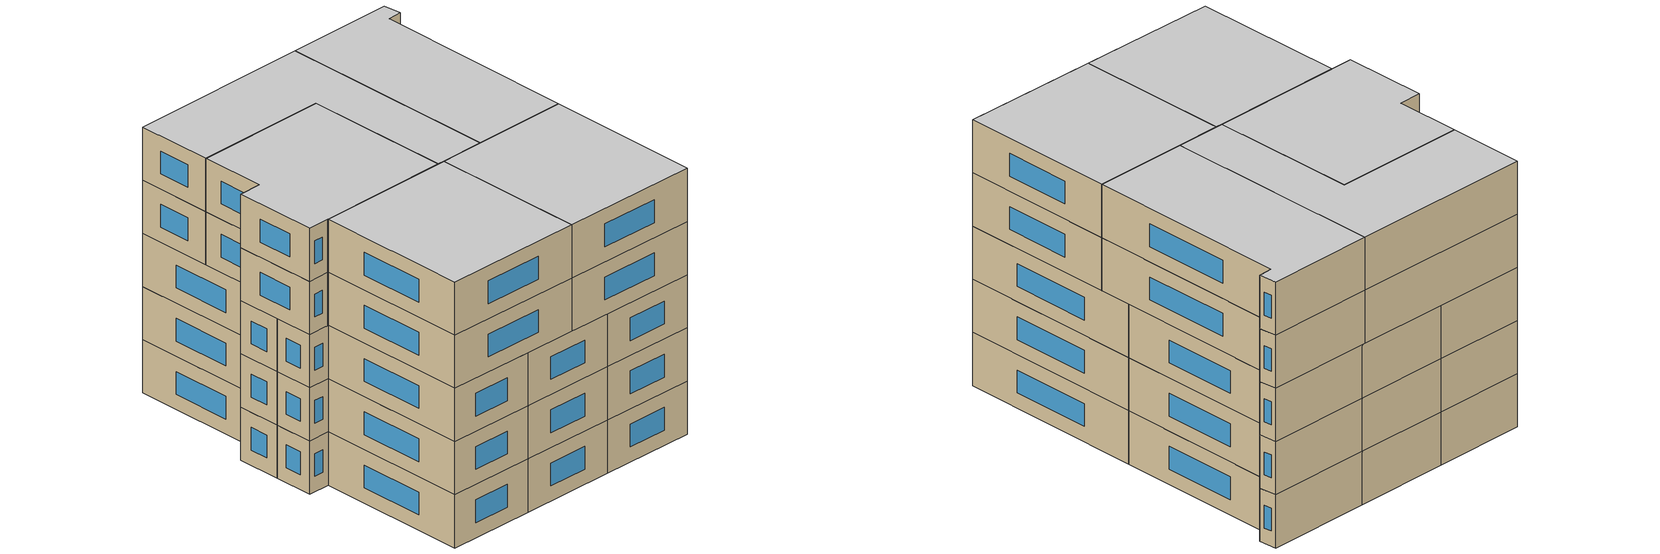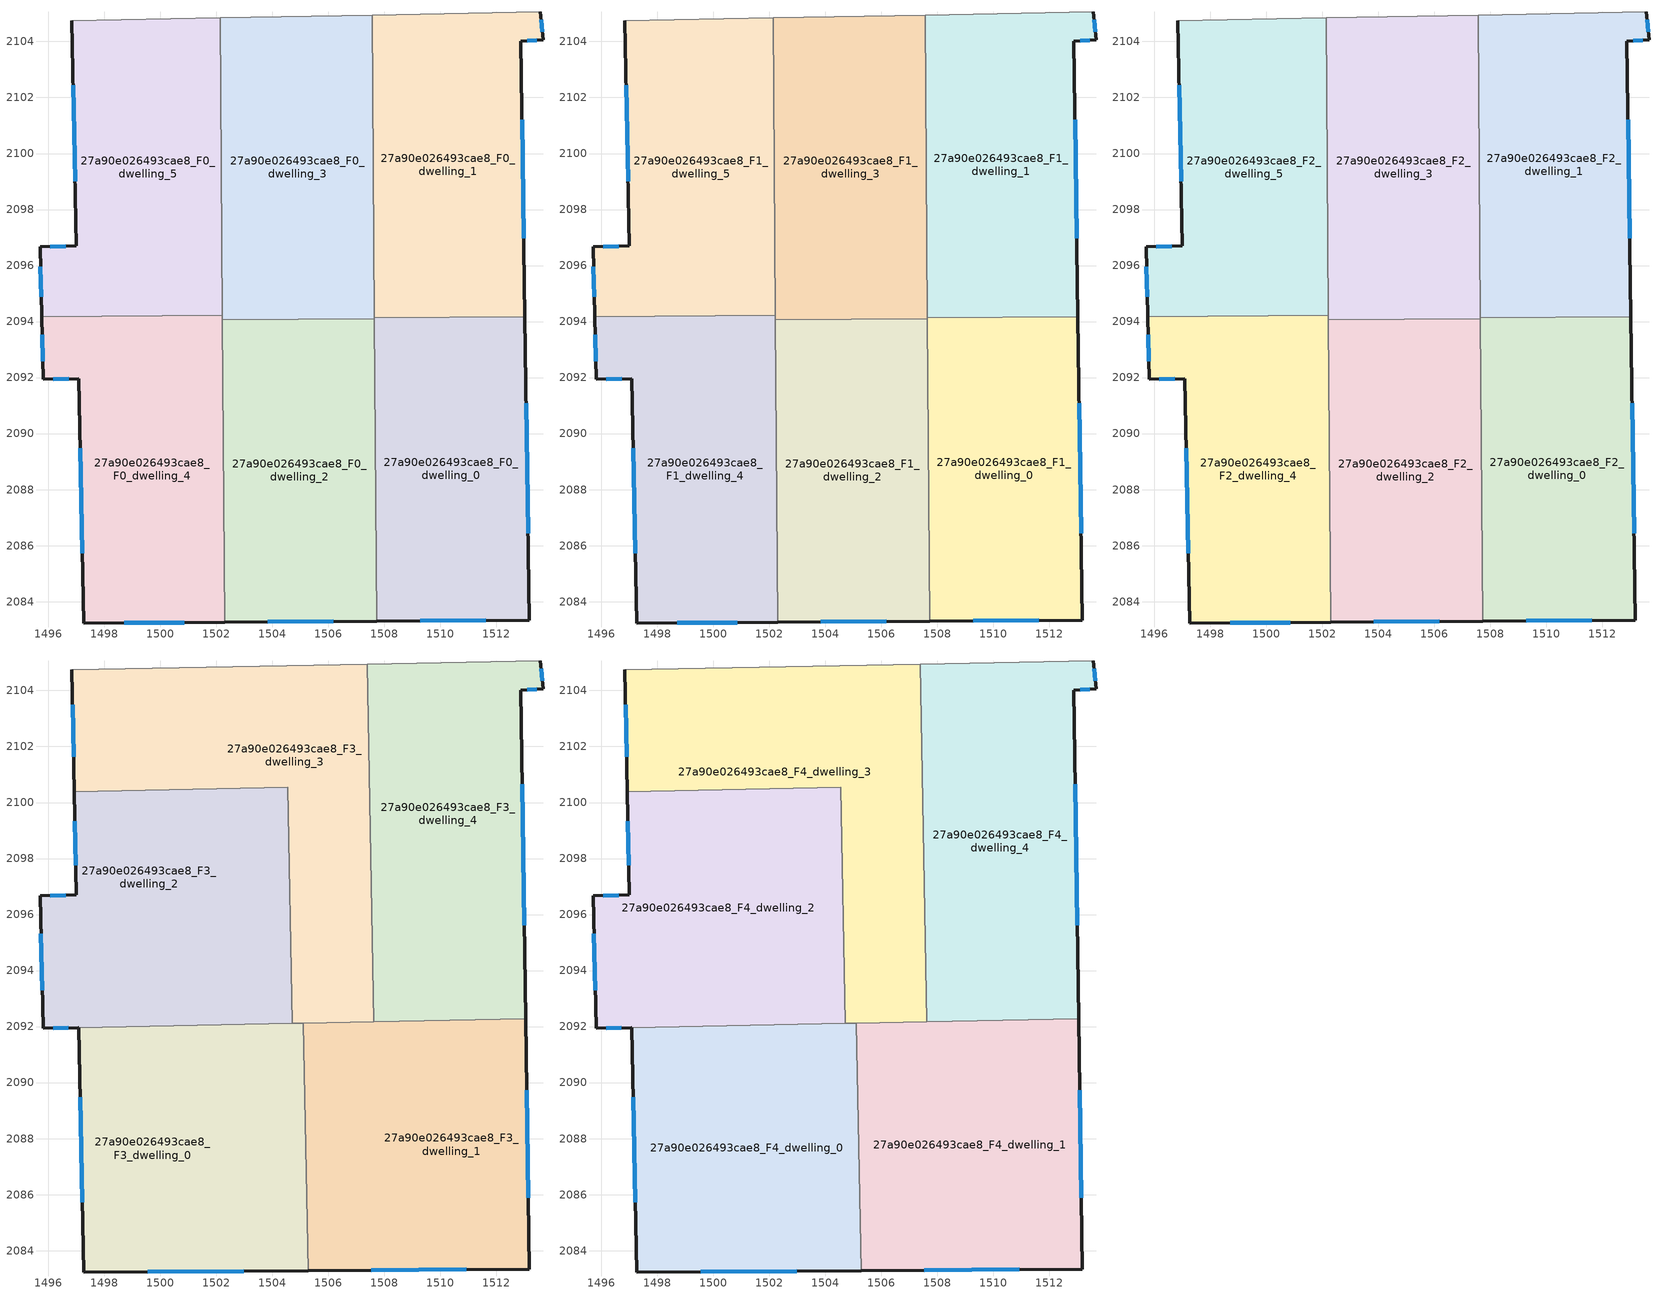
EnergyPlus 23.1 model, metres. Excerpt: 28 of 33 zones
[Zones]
27a90e026493cae8_F0_dwelling_0
 floor ground (EU_floor_Construction): 1513.02,2094.17 1513.17,2083.34 1507.72,2083.3 1507.64,2094.13 z0
 wall outside (EU_wall_Construction): 1507.72,2083.3 1513.17,2083.34 1513.02,2094.17 z0:3
 wall to 27a90e026493cae8_F0_dwelling_1 (EU_wall_Construction): 1513.02,2094.17 1507.64,2094.13 z0:3
 wall to 27a90e026493cae8_F0_dwelling_2 (EU_wall_Construction): 1507.64,2094.11 1507.72,2083.3 z0:3
 wall to 27a90e026493cae8_F0_dwelling_3 (EU_wall_Construction): 1507.64,2094.13 1507.64,2094.11 z0:3
 window (EU_Window_Construction): 1513.13,2086.44 1513.06,2091.08 / 1509.28,2083.32 1511.62,2083.33 z0.86:2.14
27a90e026493cae8_F0_dwelling_1
 floor ground (EU_floor_Construction): 1513.57,2105.06 1513.66,2104.06 1512.87,2104.01 1513.02,2094.17 1507.64,2094.13 1507.56,2104.95 z0
 wall outside (EU_wall_Construction): 1513.02,2094.17 1512.87,2104.01 1513.66,2104.06 1513.57,2105.06 z0:3
 wall adiabatic (EU_wall_Construction): 1513.57,2105.06 1507.56,2104.95 z0:3
 wall to 27a90e026493cae8_F0_dwelling_3 (EU_wall_Construction): 1507.56,2104.95 1507.64,2094.13 z0:3
 window (EU_Window_Construction): 1513.64,2104.35 1513.6,2104.77 / 1513.1,2104.02 1513.44,2104.04 / 1512.97,2096.98 1512.91,2101.2 z0.86:2.14
27a90e026493cae8_F0_dwelling_2
 floor ground (EU_floor_Construction): 1507.64,2094.11 1507.72,2083.3 1502.29,2083.26 1502.21,2094.07 z0
 wall outside (EU_wall_Construction): 1502.29,2083.26 1507.72,2083.3 z0:3
 wall to 27a90e026493cae8_F0_dwelling_3 (EU_wall_Construction): 1507.64,2094.11 1502.21,2094.07 z0:3
 wall to 27a90e026493cae8_F0_dwelling_4 (EU_wall_Construction): 1502.21,2094.07 1502.29,2083.26 z0:3
 window (EU_Window_Construction): 1503.84,2083.28 1506.17,2083.29 z0.86:2.14
27a90e026493cae8_F0_dwelling_3
 floor ground (EU_floor_Construction): 1507.56,2104.95 1507.64,2094.11 1502.21,2094.07 1502.14,2104.84 z0
 wall adiabatic (EU_wall_Construction): 1507.56,2104.95 1502.14,2104.84 z0:3
 wall to 27a90e026493cae8_F0_dwelling_5 (EU_wall_Construction): 1502.14,2104.84 1502.21,2094.22 z0:3
 wall to 27a90e026493cae8_F0_dwelling_4 (EU_wall_Construction): 1502.21,2094.22 1502.21,2094.07 z0:3
27a90e026493cae8_F0_dwelling_4
 floor ground (EU_floor_Construction): 1502.21,2094.22 1502.29,2083.26 1497.27,2083.23 1497.09,2091.96 1495.82,2091.94 1495.77,2094.17 z0
 wall outside (EU_wall_Construction): 1495.77,2094.17 1495.82,2091.94 1497.09,2091.96 1497.27,2083.23 1502.29,2083.26 z0:3
 wall to 27a90e026493cae8_F0_dwelling_5 (EU_wall_Construction): 1502.21,2094.22 1495.77,2094.17 z0:3
 window (EU_Window_Construction): 1498.7,2083.24 1500.86,2083.25 / 1497.14,2089.47 1497.22,2085.72 / 1496.18,2091.94 1496.73,2091.96 / 1495.78,2093.53 1495.8,2092.57 z0.86:2.14
27a90e026493cae8_F0_dwelling_5
 floor ground (EU_floor_Construction): 1502.14,2104.84 1502.21,2094.22 1495.77,2094.17 1495.7,2096.67 1497,2096.71 1496.84,2104.74 z0
 wall outside (EU_wall_Construction): 1496.84,2104.74 1497,2096.71 1495.7,2096.67 1495.77,2094.17 z0:3
 wall adiabatic (EU_wall_Construction): 1502.14,2104.84 1496.84,2104.74 z0:3
 window (EU_Window_Construction): 1495.72,2095.95 1495.75,2094.88 / 1496.63,2096.7 1496.07,2096.68 / 1496.89,2102.44 1496.95,2099 z0.86:2.14
27a90e026493cae8_F1_dwelling_0
 floor to 27a90e026493cae8_F0_dwelling_0 (EU_floor_Construction): 1513.02,2094.17 1513.17,2083.34 1507.72,2083.3 1507.64,2094.13 z3
 wall outside (EU_wall_Construction): 1507.72,2083.3 1513.17,2083.34 1513.02,2094.17 z3:6
 wall to 27a90e026493cae8_F1_dwelling_1 (EU_wall_Construction): 1513.02,2094.17 1507.64,2094.13 z3:6
 wall to 27a90e026493cae8_F1_dwelling_2 (EU_wall_Construction): 1507.64,2094.11 1507.72,2083.3 z3:6
 wall to 27a90e026493cae8_F1_dwelling_3 (EU_wall_Construction): 1507.64,2094.13 1507.64,2094.11 z3:6
 window (EU_Window_Construction): 1513.13,2086.44 1513.06,2091.08 / 1509.28,2083.32 1511.62,2083.33 z3.86:5.14
27a90e026493cae8_F1_dwelling_1
 floor to 27a90e026493cae8_F0_dwelling_1 (EU_floor_Construction): 1513.57,2105.06 1513.66,2104.06 1512.87,2104.01 1513.02,2094.17 1507.64,2094.13 1507.56,2104.95 z3
 wall outside (EU_wall_Construction): 1513.02,2094.17 1512.87,2104.01 1513.66,2104.06 1513.57,2105.06 z3:6
 wall adiabatic (EU_wall_Construction): 1513.57,2105.06 1507.56,2104.95 z3:6
 wall to 27a90e026493cae8_F1_dwelling_3 (EU_wall_Construction): 1507.56,2104.95 1507.64,2094.13 z3:6
 window (EU_Window_Construction): 1513.64,2104.35 1513.6,2104.77 / 1513.1,2104.02 1513.44,2104.04 / 1512.97,2096.98 1512.91,2101.2 z3.86:5.14
27a90e026493cae8_F1_dwelling_2
 floor to 27a90e026493cae8_F0_dwelling_2 (EU_floor_Construction): 1507.64,2094.11 1507.72,2083.3 1502.29,2083.26 1502.21,2094.07 z3
 wall outside (EU_wall_Construction): 1502.29,2083.26 1507.72,2083.3 z3:6
 wall to 27a90e026493cae8_F1_dwelling_3 (EU_wall_Construction): 1507.64,2094.11 1502.21,2094.07 z3:6
 wall to 27a90e026493cae8_F1_dwelling_4 (EU_wall_Construction): 1502.21,2094.07 1502.29,2083.26 z3:6
 window (EU_Window_Construction): 1503.84,2083.28 1506.17,2083.29 z3.86:5.14
27a90e026493cae8_F1_dwelling_3
 floor to 27a90e026493cae8_F0_dwelling_3 (EU_floor_Construction): 1507.56,2104.95 1507.64,2094.11 1502.21,2094.07 1502.14,2104.84 z3
 wall adiabatic (EU_wall_Construction): 1507.56,2104.95 1502.14,2104.84 z3:6
 wall to 27a90e026493cae8_F1_dwelling_5 (EU_wall_Construction): 1502.14,2104.84 1502.21,2094.22 z3:6
 wall to 27a90e026493cae8_F1_dwelling_4 (EU_wall_Construction): 1502.21,2094.22 1502.21,2094.07 z3:6
27a90e026493cae8_F1_dwelling_4
 floor to 27a90e026493cae8_F0_dwelling_4 (EU_floor_Construction): 1502.21,2094.22 1502.29,2083.26 1497.27,2083.23 1497.09,2091.96 1495.82,2091.94 1495.77,2094.17 z3
 wall outside (EU_wall_Construction): 1495.77,2094.17 1495.82,2091.94 1497.09,2091.96 1497.27,2083.23 1502.29,2083.26 z3:6
 wall to 27a90e026493cae8_F1_dwelling_5 (EU_wall_Construction): 1502.21,2094.22 1495.77,2094.17 z3:6
 window (EU_Window_Construction): 1498.7,2083.24 1500.86,2083.25 / 1497.14,2089.47 1497.22,2085.72 / 1496.18,2091.94 1496.73,2091.96 / 1495.78,2093.53 1495.8,2092.57 z3.86:5.14
27a90e026493cae8_F1_dwelling_5
 floor to 27a90e026493cae8_F0_dwelling_5 (EU_floor_Construction): 1502.14,2104.84 1502.21,2094.22 1495.77,2094.17 1495.7,2096.67 1497,2096.71 1496.84,2104.74 z3
 wall outside (EU_wall_Construction): 1496.84,2104.74 1497,2096.71 1495.7,2096.67 1495.77,2094.17 z3:6
 wall adiabatic (EU_wall_Construction): 1502.14,2104.84 1496.84,2104.74 z3:6
 window (EU_Window_Construction): 1495.72,2095.95 1495.75,2094.88 / 1496.63,2096.7 1496.07,2096.68 / 1496.89,2102.44 1496.95,2099 z3.86:5.14
27a90e026493cae8_F2_dwelling_0
 floor to 27a90e026493cae8_F1_dwelling_0 (EU_floor_Construction): 1513.02,2094.17 1513.17,2083.34 1507.72,2083.3 1507.64,2094.13 z6
 wall outside (EU_wall_Construction): 1507.72,2083.3 1513.17,2083.34 1513.02,2094.17 z6:9
 wall to 27a90e026493cae8_F2_dwelling_1 (EU_wall_Construction): 1513.02,2094.17 1507.64,2094.13 z6:9
 wall to 27a90e026493cae8_F2_dwelling_2 (EU_wall_Construction): 1507.64,2094.11 1507.72,2083.3 z6:9
 wall to 27a90e026493cae8_F2_dwelling_3 (EU_wall_Construction): 1507.64,2094.13 1507.64,2094.11 z6:9
 window (EU_Window_Construction): 1513.13,2086.44 1513.06,2091.08 / 1509.28,2083.32 1511.62,2083.33 z6.86:8.14
27a90e026493cae8_F2_dwelling_1
 floor to 27a90e026493cae8_F1_dwelling_1 (EU_floor_Construction): 1513.57,2105.06 1513.66,2104.06 1512.87,2104.01 1513.02,2094.17 1507.64,2094.13 1507.56,2104.95 z6
 wall outside (EU_wall_Construction): 1513.02,2094.17 1512.87,2104.01 1513.66,2104.06 1513.57,2105.06 z6:9
 wall adiabatic (EU_wall_Construction): 1513.57,2105.06 1507.56,2104.95 z6:9
 wall to 27a90e026493cae8_F2_dwelling_3 (EU_wall_Construction): 1507.56,2104.95 1507.64,2094.13 z6:9
 window (EU_Window_Construction): 1513.64,2104.35 1513.6,2104.77 / 1513.1,2104.02 1513.44,2104.04 / 1512.97,2096.98 1512.91,2101.2 z6.86:8.14
27a90e026493cae8_F2_dwelling_2
 floor to 27a90e026493cae8_F1_dwelling_2 (EU_floor_Construction): 1507.64,2094.11 1507.72,2083.3 1502.29,2083.26 1502.21,2094.07 z6
 wall outside (EU_wall_Construction): 1502.29,2083.26 1507.72,2083.3 z6:9
 wall to 27a90e026493cae8_F2_dwelling_3 (EU_wall_Construction): 1507.64,2094.11 1502.21,2094.07 z6:9
 wall to 27a90e026493cae8_F2_dwelling_4 (EU_wall_Construction): 1502.21,2094.07 1502.29,2083.26 z6:9
 window (EU_Window_Construction): 1503.84,2083.28 1506.17,2083.29 z6.86:8.14
 ceiling adiabatic (EU_roof_Construction): 1507.72,2083.3 1507.66,2092.17 1507.63,2092.17 1507.59,2094.11 1504.68,2094.09 1504.72,2092.11 1502.23,2092.06 1502.29,2083.26 z9
27a90e026493cae8_F2_dwelling_3
 floor to 27a90e026493cae8_F1_dwelling_3 (EU_floor_Construction): 1507.56,2104.95 1507.64,2094.11 1502.21,2094.07 1502.14,2104.84 z6
 wall adiabatic (EU_wall_Construction): 1507.56,2104.95 1502.14,2104.84 z6:9
 wall to 27a90e026493cae8_F2_dwelling_5 (EU_wall_Construction): 1502.14,2104.84 1502.21,2094.22 z6:9
 wall to 27a90e026493cae8_F2_dwelling_4 (EU_wall_Construction): 1502.21,2094.22 1502.21,2094.07 z6:9
27a90e026493cae8_F2_dwelling_4
 floor to 27a90e026493cae8_F1_dwelling_4 (EU_floor_Construction): 1502.21,2094.22 1502.29,2083.26 1497.27,2083.23 1497.09,2091.96 1495.82,2091.94 1495.77,2094.17 z6
 wall outside (EU_wall_Construction): 1495.77,2094.17 1495.82,2091.94 1497.09,2091.96 1497.27,2083.23 1502.29,2083.26 z6:9
 wall to 27a90e026493cae8_F2_dwelling_5 (EU_wall_Construction): 1502.21,2094.22 1495.77,2094.17 z6:9
 window (EU_Window_Construction): 1498.7,2083.24 1500.86,2083.25 / 1497.14,2089.47 1497.22,2085.72 / 1496.18,2091.94 1496.73,2091.96 / 1495.78,2093.53 1495.8,2092.57 z6.86:8.14
27a90e026493cae8_F2_dwelling_5
 floor to 27a90e026493cae8_F1_dwelling_5 (EU_floor_Construction): 1502.14,2104.84 1502.21,2094.22 1495.77,2094.17 1495.7,2096.67 1497,2096.71 1496.84,2104.74 z6
 wall outside (EU_wall_Construction): 1496.84,2104.74 1497,2096.71 1495.7,2096.67 1495.77,2094.17 z6:9
 wall adiabatic (EU_wall_Construction): 1502.14,2104.84 1496.84,2104.74 z6:9
 window (EU_Window_Construction): 1495.72,2095.95 1495.75,2094.88 / 1496.63,2096.7 1496.07,2096.68 / 1496.89,2102.44 1496.95,2099 z6.86:8.14
27a90e026493cae8_F3_dwelling_0
 floor to 27a90e026493cae8_F2_dwelling_4 (EU_floor_Construction): 1502.23,2092.06 1502.29,2083.27 1497.27,2083.23 1497.09,2091.96 z9
 floor adiabatic (EU_floor_Construction): 1505.1,2092.12 1505.27,2083.29 1502.29,2083.27 1502.23,2092.06 z9
 wall outside (EU_wall_Construction): 1497.09,2091.96 1497.27,2083.23 1505.27,2083.29 z9:12
 wall to 27a90e026493cae8_F3_dwelling_1 (EU_wall_Construction): 1505.27,2083.29 1505.1,2092.12 z9:12
 wall to 27a90e026493cae8_F3_dwelling_2 (EU_wall_Construction): 1504.72,2092.11 1497.09,2091.96 z9:12
 wall to 27a90e026493cae8_F3_dwelling_3 (EU_wall_Construction): 1505.1,2092.12 1504.72,2092.11 z9:12
 window (EU_Window_Construction): 1499.55,2083.25 1502.99,2083.27 / 1497.14,2089.47 1497.22,2085.72 z9.86:11.14
27a90e026493cae8_F3_dwelling_1
 floor to 27a90e026493cae8_F2_dwelling_0 (EU_floor_Construction): 1513.04,2092.27 1513.17,2083.34 1507.72,2083.3 1507.66,2092.17 z9
 floor adiabatic (EU_floor_Construction): 1507.66,2092.17 1507.72,2083.3 1505.27,2083.29 1505.1,2092.12 z9
 wall outside (EU_wall_Construction): 1505.27,2083.29 1513.17,2083.34 1513.04,2092.27 z9:12
 wall to 27a90e026493cae8_F3_dwelling_4 (EU_wall_Construction): 1513.04,2092.27 1507.63,2092.17 z9:12
 wall to 27a90e026493cae8_F3_dwelling_3 (EU_wall_Construction): 1507.63,2092.17 1505.1,2092.12 z9:12
 window (EU_Window_Construction): 1507.53,2083.3 1510.92,2083.33 / 1513.14,2085.9 1513.08,2089.72 z9.86:11.14
27a90e026493cae8_F3_dwelling_2
 floor to 27a90e026493cae8_F2_dwelling_5 (EU_floor_Construction): 1502.17,2100.49 1502.21,2094.22 1495.77,2094.17 1495.7,2096.67 1497,2096.71 1496.93,2100.39 z9
 floor to 27a90e026493cae8_F2_dwelling_4 (EU_floor_Construction): 1502.21,2094.22 1502.23,2092.06 1497.09,2091.96 1496.92,2091.96 1495.82,2091.94 1495.77,2094.17 z9
 floor to 27a90e026493cae8_F2_dwelling_3 (EU_floor_Construction): 1504.55,2100.54 1504.68,2094.09 1502.21,2094.07 1502.17,2100.49 z9
 floor to 27a90e026493cae8_F2_dwelling_2 (EU_floor_Construction): 1504.68,2094.09 1504.72,2092.11 1502.23,2092.06 1502.21,2094.07 z9
 wall outside (EU_wall_Construction): 1496.93,2100.39 1497,2096.71 1495.7,2096.67 1495.82,2091.94 1497.07,2091.96 1497.09,2091.96 z9:12
 wall to 27a90e026493cae8_F3_dwelling_3 (EU_wall_Construction): 1504.72,2092.11 1504.55,2100.54 1496.93,2100.39 z9:12
 window (EU_Window_Construction): 1496.18,2091.95 1496.71,2091.96 / 1495.74,2095.32 1495.79,2093.29 / 1496.63,2096.7 1496.07,2096.68 / 1496.95,2099.34 1496.98,2097.76 z9.86:11.14
27a90e026493cae8_F3_dwelling_3
 floor to 27a90e026493cae8_F2_dwelling_3 (EU_floor_Construction): 1507.38,2104.94 1507.59,2094.11 1504.68,2094.09 1504.55,2100.54 1502.17,2100.49 1502.15,2104.84 z9
 floor to 27a90e026493cae8_F2_dwelling_5 (EU_floor_Construction): 1502.14,2104.84 1502.17,2100.5 1502.17,2100.49 1496.93,2100.39 1496.84,2104.74 z9
 floor adiabatic (EU_floor_Construction): 1507.59,2094.11 1507.63,2092.17 1504.72,2092.11 1504.68,2094.09 z9
 wall outside (EU_wall_Construction): 1496.84,2104.74 1496.93,2100.39 z9:12
 wall adiabatic (EU_wall_Construction): 1507.38,2104.94 1496.84,2104.74 z9:12
 wall to 27a90e026493cae8_F3_dwelling_4 (EU_wall_Construction): 1507.63,2092.17 1507.38,2104.94 z9:12
 window (EU_Window_Construction): 1496.87,2103.5 1496.9,2101.63 z9.86:11.14
27a90e026493cae8_F3_dwelling_4
 floor to 27a90e026493cae8_F2_dwelling_1 (EU_floor_Construction): 1513.57,2105.06 1513.66,2104.06 1512.87,2104.01 1513.02,2094.17 1507.64,2094.13 1507.56,2104.94 z9
 floor to 27a90e026493cae8_F2_dwelling_0 (EU_floor_Construction): 1513.02,2094.17 1513.04,2092.27 1507.66,2092.17 1507.64,2094.13 z9
 floor to 27a90e026493cae8_F2_dwelling_3 (EU_floor_Construction): 1507.56,2104.94 1507.64,2094.11 1507.59,2094.11 1507.38,2104.94 z9
 floor to 27a90e026493cae8_F2_dwelling_2 (EU_floor_Construction): 1507.64,2094.11 1507.66,2092.17 1507.63,2092.17 1507.59,2094.11 z9
 wall outside (EU_wall_Construction): 1513.04,2092.27 1512.87,2104.01 1513.66,2104.06 1513.57,2105.06 z9:12
 wall adiabatic (EU_wall_Construction): 1513.57,2105.06 1507.38,2104.94 z9:12
 window (EU_Window_Construction): 1513.64,2104.35 1513.6,2104.77 / 1513.1,2104.02 1513.44,2104.04 / 1512.99,2095.63 1512.92,2100.66 z9.86:11.14
27a90e026493cae8_F4_dwelling_0
 floor to 27a90e026493cae8_F3_dwelling_0 (EU_floor_Construction): 1505.1,2092.12 1505.27,2083.29 1497.27,2083.23 1497.09,2091.96 z12
 wall outside (EU_wall_Construction): 1497.09,2091.96 1497.27,2083.23 1505.27,2083.29 z12:15
 wall to 27a90e026493cae8_F4_dwelling_1 (EU_wall_Construction): 1505.27,2083.29 1505.1,2092.12 z12:15
 wall to 27a90e026493cae8_F4_dwelling_2 (EU_wall_Construction): 1504.72,2092.11 1497.09,2091.96 z12:15
 wall to 27a90e026493cae8_F4_dwelling_3 (EU_wall_Construction): 1505.1,2092.12 1504.72,2092.11 z12:15
 window (EU_Window_Construction): 1499.55,2083.25 1502.99,2083.27 / 1497.14,2089.47 1497.22,2085.72 z12.86:14.14
 ceiling to 27a90e026493cae8_F5_dwelling_0 (EU_floor_Construction): 1505.27,2083.29 1505.1,2092.12 1497.09,2091.96 1497.27,2083.23 z15
27a90e026493cae8_F4_dwelling_1
 floor to 27a90e026493cae8_F3_dwelling_1 (EU_floor_Construction): 1513.04,2092.27 1513.17,2083.34 1505.27,2083.29 1505.1,2092.12 z12
 wall outside (EU_wall_Construction): 1505.27,2083.29 1513.17,2083.34 1513.04,2092.27 z12:15
 wall to 27a90e026493cae8_F4_dwelling_4 (EU_wall_Construction): 1513.04,2092.27 1507.63,2092.17 z12:15
 wall to 27a90e026493cae8_F4_dwelling_3 (EU_wall_Construction): 1507.63,2092.17 1505.1,2092.12 z12:15
 window (EU_Window_Construction): 1507.53,2083.3 1510.92,2083.33 / 1513.14,2085.9 1513.08,2089.72 z12.86:14.14
 ceiling to 27a90e026493cae8_F5_dwelling_1 (EU_floor_Construction): 1513.17,2083.34 1513.04,2092.27 1505.1,2092.12 1505.27,2083.29 z15
27a90e026493cae8_F4_dwelling_2
 floor to 27a90e026493cae8_F3_dwelling_2 (EU_floor_Construction): 1504.55,2100.54 1504.72,2092.11 1497.09,2091.96 1497.07,2091.96 1495.82,2091.94 1495.7,2096.67 1497,2096.71 1496.93,2100.39 z12
 wall outside (EU_wall_Construction): 1496.93,2100.39 1497,2096.71 1495.7,2096.67 1495.82,2091.94 1497.07,2091.96 1497.09,2091.96 z12:15
 wall to 27a90e026493cae8_F4_dwelling_3 (EU_wall_Construction): 1504.72,2092.11 1504.55,2100.54 1496.93,2100.39 z12:15
 window (EU_Window_Construction): 1496.18,2091.95 1496.71,2091.96 / 1495.74,2095.32 1495.79,2093.29 / 1496.63,2096.7 1496.07,2096.68 / 1496.95,2099.34 1496.98,2097.76 z12.86:14.14
 ceiling to 27a90e026493cae8_F5_dwelling_2 (EU_floor_Construction): 1504.72,2092.11 1504.55,2100.54 1496.93,2100.39 1497,2096.71 1495.7,2096.67 1495.82,2091.94 1497.07,2091.96 1497.09,2091.96 z15
27a90e026493cae8_F4_dwelling_3
 floor to 27a90e026493cae8_F3_dwelling_3 (EU_floor_Construction): 1507.38,2104.94 1507.63,2092.17 1504.72,2092.11 1504.55,2100.54 1496.93,2100.39 1496.84,2104.74 z12
 wall outside (EU_wall_Construction): 1496.84,2104.74 1496.93,2100.39 z12:15
 wall adiabatic (EU_wall_Construction): 1507.38,2104.94 1496.84,2104.74 z12:15
 wall to 27a90e026493cae8_F4_dwelling_4 (EU_wall_Construction): 1507.63,2092.17 1507.38,2104.94 z12:15
 window (EU_Window_Construction): 1496.87,2103.5 1496.9,2101.63 z12.86:14.14
 ceiling to 27a90e026493cae8_F5_dwelling_3 (EU_floor_Construction): 1507.63,2092.17 1507.38,2104.94 1496.84,2104.74 1496.93,2100.39 1504.55,2100.54 1504.72,2092.11 z15
27a90e026493cae8_F4_dwelling_4
 floor to 27a90e026493cae8_F3_dwelling_4 (EU_floor_Construction): 1513.57,2105.06 1513.66,2104.06 1512.87,2104.01 1513.04,2092.27 1507.63,2092.17 1507.38,2104.94 z12
 wall outside (EU_wall_Construction): 1513.04,2092.27 1512.87,2104.01 1513.66,2104.06 1513.57,2105.06 z12:15
 wall adiabatic (EU_wall_Construction): 1513.57,2105.06 1507.38,2104.94 z12:15
 window (EU_Window_Construction): 1513.64,2104.35 1513.6,2104.77 / 1513.1,2104.02 1513.44,2104.04 / 1512.99,2095.63 1512.92,2100.66 z12.86:14.14
 ceiling to 27a90e026493cae8_F5_dwelling_4 (EU_floor_Construction): 1513.04,2092.27 1512.87,2104.01 1513.66,2104.06 1513.57,2105.06 1507.38,2104.94 1507.63,2092.17 z15
[Building]
EU S2 Campaign: North Axis=0; Terrain=City; Solar Distribution=FullExterior
[Site:Location]
Helsinki-Vantaa.AP: Latitude=60.317; Longitude=24.963; Time Zone=2; Elevation=54.6
[SizingPeriod:WeatherFileDays]
AnnualSizingPeriod: Begin Month=1; Begin Day of Month=1; End Month=12; End Day of Month=31; Day of Week for Start Day=Monday; Use Weather File Daylight Saving Period=No; Use Weather File Rain and Snow Indicators=No
[MATERIAL]
EU_InternalMass_Material: Roughness=MediumRough; Thickness=0.1; Conductivity=1; Density=1800; Specific Heat=900; Thermal Absorptance=0.9; Solar Absorptance=0.7; Visible Absorptance=0.7
[MATERIAL:NOMASS] Roughness=MediumRough; Thermal Absorptance=0.9; Solar Absorptance=0.7; Visible Absorptance=0.7
Name | Thermal Resistance
EU_wall_NoMass | 1.10183
EU_roof_NoMass; EU_floor_NoMass | 1.70606
[WINDOWMATERIAL:SIMPLEGLAZINGSYSTEM]
EU_Window_SimpleGlazing: UFactor=3.11035; Solar Heat Gain Coefficient=0.8; Visible Transmittance=0.8
[CONSTRUCTION]
EU_wall_Construction: EU_wall_NoMass
EU_roof_Construction: EU_roof_NoMass
EU_floor_Construction: EU_floor_NoMass
EU_Window_Construction: EU_Window_SimpleGlazing
EU_InternalMass_Construction: EU_InternalMass_Material
[ZONE] Type=1; Multiplier=1; Ceiling Height=autocalculate; Floor Area=autocalculate; Part of Total Floor Area=Yes
Name | Volume
27a90e026493cae8_F0_dwelling_0; 27a90e026493cae8_F1_dwelling_0; 27a90e026493cae8_F2_dwelling_0 | 175.89
27a90e026493cae8_F3_dwelling_0; 27a90e026493cae8_F4_dwelling_0 | 211.069
27a90e026493cae8_F0_dwelling_1; 27a90e026493cae8_F1_dwelling_1; 27a90e026493cae8_F2_dwelling_1; 27a90e026493cae8_F0_dwelling_5; 27a90e026493cae8_F1_dwelling_5; 27a90e026493cae8_F2_dwelling_5 | 175.906
27a90e026493cae8_F3_dwelling_1; 27a90e026493cae8_F4_dwelling_1; 27a90e026493cae8_F3_dwelling_3; 27a90e026493cae8_F4_dwelling_3 | 211.085
27a90e026493cae8_F0_dwelling_2; 27a90e026493cae8_F1_dwelling_2; 27a90e026493cae8_F2_dwelling_2; 27a90e026493cae8_F0_dwelling_4; 27a90e026493cae8_F1_dwelling_4; 27a90e026493cae8_F2_dwelling_4 | 175.909
27a90e026493cae8_F3_dwelling_2; 27a90e026493cae8_F4_dwelling_2 | 211.076
27a90e026493cae8_F0_dwelling_3; 27a90e026493cae8_F1_dwelling_3; 27a90e026493cae8_F2_dwelling_3 | 175.893
27a90e026493cae8_F3_dwelling_4; 27a90e026493cae8_F4_dwelling_4 | 211.073
[INTERNALMASS] Construction=EU_InternalMass_Construction
Name | Zone or ZoneList | Surface Area
27a90e026493cae8_F0_dwelling_0_EU_InternalMass | 27a90e026493cae8_F0_dwelling_0 | 58.63
27a90e026493cae8_F0_dwelling_1_EU_InternalMass | 27a90e026493cae8_F0_dwelling_1 | 58.6356
27a90e026493cae8_F0_dwelling_2_EU_InternalMass | 27a90e026493cae8_F0_dwelling_2 | 58.6364
27a90e026493cae8_F0_dwelling_3_EU_InternalMass | 27a90e026493cae8_F0_dwelling_3 | 58.6309
27a90e026493cae8_F0_dwelling_4_EU_InternalMass | 27a90e026493cae8_F0_dwelling_4 | 58.6365
27a90e026493cae8_F0_dwelling_5_EU_InternalMass | 27a90e026493cae8_F0_dwelling_5 | 58.6352
27a90e026493cae8_F1_dwelling_0_EU_InternalMass | 27a90e026493cae8_F1_dwelling_0 | 58.63
27a90e026493cae8_F1_dwelling_1_EU_InternalMass | 27a90e026493cae8_F1_dwelling_1 | 58.6356
27a90e026493cae8_F1_dwelling_2_EU_InternalMass | 27a90e026493cae8_F1_dwelling_2 | 58.6364
27a90e026493cae8_F1_dwelling_3_EU_InternalMass | 27a90e026493cae8_F1_dwelling_3 | 58.6309
27a90e026493cae8_F1_dwelling_4_EU_InternalMass | 27a90e026493cae8_F1_dwelling_4 | 58.6365
27a90e026493cae8_F1_dwelling_5_EU_InternalMass | 27a90e026493cae8_F1_dwelling_5 | 58.6352
27a90e026493cae8_F2_dwelling_0_EU_InternalMass | 27a90e026493cae8_F2_dwelling_0 | 58.63
27a90e026493cae8_F2_dwelling_1_EU_InternalMass | 27a90e026493cae8_F2_dwelling_1 | 58.6356
27a90e026493cae8_F2_dwelling_2_EU_InternalMass | 27a90e026493cae8_F2_dwelling_2 | 58.6364
27a90e026493cae8_F2_dwelling_3_EU_InternalMass | 27a90e026493cae8_F2_dwelling_3 | 58.6309
27a90e026493cae8_F2_dwelling_4_EU_InternalMass | 27a90e026493cae8_F2_dwelling_4 | 58.6365
27a90e026493cae8_F2_dwelling_5_EU_InternalMass | 27a90e026493cae8_F2_dwelling_5 | 58.6352
27a90e026493cae8_F3_dwelling_0_EU_InternalMass | 27a90e026493cae8_F3_dwelling_0 | 70.3581
27a90e026493cae8_F3_dwelling_1_EU_InternalMass | 27a90e026493cae8_F3_dwelling_1 | 70.3631
27a90e026493cae8_F3_dwelling_2_EU_InternalMass | 27a90e026493cae8_F3_dwelling_2 | 70.361
27a90e026493cae8_F3_dwelling_3_EU_InternalMass | 27a90e026493cae8_F3_dwelling_3 | 70.3616
27a90e026493cae8_F3_dwelling_4_EU_InternalMass | 27a90e026493cae8_F3_dwelling_4 | 70.3588
27a90e026493cae8_F4_dwelling_0_EU_InternalMass | 27a90e026493cae8_F4_dwelling_0 | 70.3581
27a90e026493cae8_F4_dwelling_1_EU_InternalMass | 27a90e026493cae8_F4_dwelling_1 | 70.3631
27a90e026493cae8_F4_dwelling_2_EU_InternalMass | 27a90e026493cae8_F4_dwelling_2 | 70.361
27a90e026493cae8_F4_dwelling_3_EU_InternalMass | 27a90e026493cae8_F4_dwelling_3 | 70.3616
27a90e026493cae8_F4_dwelling_4_EU_InternalMass | 27a90e026493cae8_F4_dwelling_4 | 70.3588
[OTHEREQUIPMENT] Fuel Type=Electricity; Design Level Calculation Method=Watts/Area; Power per Zone Floor Area=1; Fraction Latent=0; Fraction Radiant=0; Fraction Lost=0; Carbon Dioxide Generation Rate=0; EndUse Subcategory=EU_Step8_InternalGains
Name | Zone or ZoneList or Space or SpaceList | Schedule
EU_Step8_InternalGain_27a90e026493cae8_F0_dwelling_0_f000 | 27a90e026493cae8_F0_dwelling_0 | EU_Step8_GainSchedule_27a90e026493cae8_F0_dwelling_0_f000
EU_Step8_InternalGain_27a90e026493cae8_F0_dwelling_1_f000 | 27a90e026493cae8_F0_dwelling_1 | EU_Step8_GainSchedule_27a90e026493cae8_F0_dwelling_1_f000
EU_Step8_InternalGain_27a90e026493cae8_F0_dwelling_2_f000 | 27a90e026493cae8_F0_dwelling_2 | EU_Step8_GainSchedule_27a90e026493cae8_F0_dwelling_2_f000
EU_Step8_InternalGain_27a90e026493cae8_F0_dwelling_3_f000 | 27a90e026493cae8_F0_dwelling_3 | EU_Step8_GainSchedule_27a90e026493cae8_F0_dwelling_3_f000
EU_Step8_InternalGain_27a90e026493cae8_F0_dwelling_4_f000 | 27a90e026493cae8_F0_dwelling_4 | EU_Step8_GainSchedule_27a90e026493cae8_F0_dwelling_4_f000
EU_Step8_InternalGain_27a90e026493cae8_F0_dwelling_5_f000 | 27a90e026493cae8_F0_dwelling_5 | EU_Step8_GainSchedule_27a90e026493cae8_F0_dwelling_5_f000
EU_Step8_InternalGain_27a90e026493cae8_F1_dwelling_0_f000 | 27a90e026493cae8_F1_dwelling_0 | EU_Step8_GainSchedule_27a90e026493cae8_F1_dwelling_0_f000
EU_Step8_InternalGain_27a90e026493cae8_F1_dwelling_1_f000 | 27a90e026493cae8_F1_dwelling_1 | EU_Step8_GainSchedule_27a90e026493cae8_F1_dwelling_1_f000
EU_Step8_InternalGain_27a90e026493cae8_F1_dwelling_2_f000 | 27a90e026493cae8_F1_dwelling_2 | EU_Step8_GainSchedule_27a90e026493cae8_F1_dwelling_2_f000
EU_Step8_InternalGain_27a90e026493cae8_F1_dwelling_3_f000 | 27a90e026493cae8_F1_dwelling_3 | EU_Step8_GainSchedule_27a90e026493cae8_F1_dwelling_3_f000
EU_Step8_InternalGain_27a90e026493cae8_F1_dwelling_4_f000 | 27a90e026493cae8_F1_dwelling_4 | EU_Step8_GainSchedule_27a90e026493cae8_F1_dwelling_4_f000
EU_Step8_InternalGain_27a90e026493cae8_F1_dwelling_5_f000 | 27a90e026493cae8_F1_dwelling_5 | EU_Step8_GainSchedule_27a90e026493cae8_F1_dwelling_5_f000
EU_Step8_InternalGain_27a90e026493cae8_F2_dwelling_0_f000 | 27a90e026493cae8_F2_dwelling_0 | EU_Step8_GainSchedule_27a90e026493cae8_F2_dwelling_0_f000
EU_Step8_InternalGain_27a90e026493cae8_F2_dwelling_1_f000 | 27a90e026493cae8_F2_dwelling_1 | EU_Step8_GainSchedule_27a90e026493cae8_F2_dwelling_1_f000
EU_Step8_InternalGain_27a90e026493cae8_F2_dwelling_2_f000 | 27a90e026493cae8_F2_dwelling_2 | EU_Step8_GainSchedule_27a90e026493cae8_F2_dwelling_2_f000
EU_Step8_InternalGain_27a90e026493cae8_F2_dwelling_3_f000 | 27a90e026493cae8_F2_dwelling_3 | EU_Step8_GainSchedule_27a90e026493cae8_F2_dwelling_3_f000
EU_Step8_InternalGain_27a90e026493cae8_F2_dwelling_4_f000 | 27a90e026493cae8_F2_dwelling_4 | EU_Step8_GainSchedule_27a90e026493cae8_F2_dwelling_4_f000
EU_Step8_InternalGain_27a90e026493cae8_F2_dwelling_5_f000 | 27a90e026493cae8_F2_dwelling_5 | EU_Step8_GainSchedule_27a90e026493cae8_F2_dwelling_5_f000
EU_Step8_InternalGain_27a90e026493cae8_F3_dwelling_0_f000 | 27a90e026493cae8_F3_dwelling_0 | EU_Step8_GainSchedule_27a90e026493cae8_F3_dwelling_0_f000
EU_Step8_InternalGain_27a90e026493cae8_F3_dwelling_1_f000 | 27a90e026493cae8_F3_dwelling_1 | EU_Step8_GainSchedule_27a90e026493cae8_F3_dwelling_1_f000
EU_Step8_InternalGain_27a90e026493cae8_F3_dwelling_2_f000 | 27a90e026493cae8_F3_dwelling_2 | EU_Step8_GainSchedule_27a90e026493cae8_F3_dwelling_2_f000
EU_Step8_InternalGain_27a90e026493cae8_F3_dwelling_3_f000 | 27a90e026493cae8_F3_dwelling_3 | EU_Step8_GainSchedule_27a90e026493cae8_F3_dwelling_3_f000
EU_Step8_InternalGain_27a90e026493cae8_F3_dwelling_4_f000 | 27a90e026493cae8_F3_dwelling_4 | EU_Step8_GainSchedule_27a90e026493cae8_F3_dwelling_4_f000
EU_Step8_InternalGain_27a90e026493cae8_F4_dwelling_0_f000 | 27a90e026493cae8_F4_dwelling_0 | EU_Step8_GainSchedule_27a90e026493cae8_F4_dwelling_0_f000
EU_Step8_InternalGain_27a90e026493cae8_F4_dwelling_1_f000 | 27a90e026493cae8_F4_dwelling_1 | EU_Step8_GainSchedule_27a90e026493cae8_F4_dwelling_1_f000
EU_Step8_InternalGain_27a90e026493cae8_F4_dwelling_2_f000 | 27a90e026493cae8_F4_dwelling_2 | EU_Step8_GainSchedule_27a90e026493cae8_F4_dwelling_2_f000
EU_Step8_InternalGain_27a90e026493cae8_F4_dwelling_3_f000 | 27a90e026493cae8_F4_dwelling_3 | EU_Step8_GainSchedule_27a90e026493cae8_F4_dwelling_3_f000
EU_Step8_InternalGain_27a90e026493cae8_F4_dwelling_4_f000 | 27a90e026493cae8_F4_dwelling_4 | EU_Step8_GainSchedule_27a90e026493cae8_F4_dwelling_4_f000
[ZONEVENTILATION:DESIGNFLOWRATE] Schedule=EU_AlwaysOn; Design Flow Rate Calculation Method=AirChanges/Hour; Air Changes per Hour=0.756316; Ventilation Type=Natural; Fan Pressure Rise=0; Fan Total Efficiency=1; Constant Term Coefficient=1; Temperature Term Coefficient=0; Velocity Term Coefficient=0; Velocity Squared Term Coefficient=0; Minimum Indoor Temperature=-100; Maximum Indoor Temperature=100; Delta Temperature=-100; Minimum Outdoor Temperature=-100; Maximum Outdoor Temperature=100; Maximum Wind Speed=40
Name | Zone or ZoneList or Space or SpaceList
EU_ConstantAir_27a90e026493cae8_F0_dwelling_0 | 27a90e026493cae8_F0_dwelling_0
EU_ConstantAir_27a90e026493cae8_F0_dwelling_1 | 27a90e026493cae8_F0_dwelling_1
EU_ConstantAir_27a90e026493cae8_F0_dwelling_2 | 27a90e026493cae8_F0_dwelling_2
EU_ConstantAir_27a90e026493cae8_F0_dwelling_3 | 27a90e026493cae8_F0_dwelling_3
EU_ConstantAir_27a90e026493cae8_F0_dwelling_4 | 27a90e026493cae8_F0_dwelling_4
EU_ConstantAir_27a90e026493cae8_F0_dwelling_5 | 27a90e026493cae8_F0_dwelling_5
EU_ConstantAir_27a90e026493cae8_F1_dwelling_0 | 27a90e026493cae8_F1_dwelling_0
EU_ConstantAir_27a90e026493cae8_F1_dwelling_1 | 27a90e026493cae8_F1_dwelling_1
EU_ConstantAir_27a90e026493cae8_F1_dwelling_2 | 27a90e026493cae8_F1_dwelling_2
EU_ConstantAir_27a90e026493cae8_F1_dwelling_3 | 27a90e026493cae8_F1_dwelling_3
EU_ConstantAir_27a90e026493cae8_F1_dwelling_4 | 27a90e026493cae8_F1_dwelling_4
EU_ConstantAir_27a90e026493cae8_F1_dwelling_5 | 27a90e026493cae8_F1_dwelling_5
EU_ConstantAir_27a90e026493cae8_F2_dwelling_0 | 27a90e026493cae8_F2_dwelling_0
EU_ConstantAir_27a90e026493cae8_F2_dwelling_1 | 27a90e026493cae8_F2_dwelling_1
EU_ConstantAir_27a90e026493cae8_F2_dwelling_2 | 27a90e026493cae8_F2_dwelling_2
EU_ConstantAir_27a90e026493cae8_F2_dwelling_3 | 27a90e026493cae8_F2_dwelling_3
EU_ConstantAir_27a90e026493cae8_F2_dwelling_4 | 27a90e026493cae8_F2_dwelling_4
EU_ConstantAir_27a90e026493cae8_F2_dwelling_5 | 27a90e026493cae8_F2_dwelling_5
EU_ConstantAir_27a90e026493cae8_F3_dwelling_0 | 27a90e026493cae8_F3_dwelling_0
EU_ConstantAir_27a90e026493cae8_F3_dwelling_1 | 27a90e026493cae8_F3_dwelling_1
EU_ConstantAir_27a90e026493cae8_F3_dwelling_2 | 27a90e026493cae8_F3_dwelling_2
EU_ConstantAir_27a90e026493cae8_F3_dwelling_3 | 27a90e026493cae8_F3_dwelling_3
EU_ConstantAir_27a90e026493cae8_F3_dwelling_4 | 27a90e026493cae8_F3_dwelling_4
EU_ConstantAir_27a90e026493cae8_F4_dwelling_0 | 27a90e026493cae8_F4_dwelling_0
EU_ConstantAir_27a90e026493cae8_F4_dwelling_1 | 27a90e026493cae8_F4_dwelling_1
EU_ConstantAir_27a90e026493cae8_F4_dwelling_2 | 27a90e026493cae8_F4_dwelling_2
EU_ConstantAir_27a90e026493cae8_F4_dwelling_3 | 27a90e026493cae8_F4_dwelling_3
EU_ConstantAir_27a90e026493cae8_F4_dwelling_4 | 27a90e026493cae8_F4_dwelling_4
[HVACTEMPLATE:THERMOSTAT] Constant Heating Setpoint=20; Constant Cooling Setpoint=50
EU_HeatOnly_27a90e026493cae8_F0_dwelling_0; EU_HeatOnly_27a90e026493cae8_F0_dwelling_1; EU_HeatOnly_27a90e026493cae8_F0_dwelling_2; EU_HeatOnly_27a90e026493cae8_F0_dwelling_3; EU_HeatOnly_27a90e026493cae8_F0_dwelling_4; EU_HeatOnly_27a90e026493cae8_F0_dwelling_5; EU_HeatOnly_27a90e026493cae8_F1_dwelling_0; EU_HeatOnly_27a90e026493cae8_F1_dwelling_1; EU_HeatOnly_27a90e026493cae8_F1_dwelling_2; EU_HeatOnly_27a90e026493cae8_F1_dwelling_3; EU_HeatOnly_27a90e026493cae8_F1_dwelling_4; EU_HeatOnly_27a90e026493cae8_F1_dwelling_5; EU_HeatOnly_27a90e026493cae8_F2_dwelling_0; EU_HeatOnly_27a90e026493cae8_F2_dwelling_1; EU_HeatOnly_27a90e026493cae8_F2_dwelling_2; EU_HeatOnly_27a90e026493cae8_F2_dwelling_3; EU_HeatOnly_27a90e026493cae8_F2_dwelling_4; EU_HeatOnly_27a90e026493cae8_F2_dwelling_5; EU_HeatOnly_27a90e026493cae8_F3_dwelling_0; EU_HeatOnly_27a90e026493cae8_F3_dwelling_1; EU_HeatOnly_27a90e026493cae8_F3_dwelling_2; EU_HeatOnly_27a90e026493cae8_F3_dwelling_3; EU_HeatOnly_27a90e026493cae8_F3_dwelling_4; EU_HeatOnly_27a90e026493cae8_F4_dwelling_0; EU_HeatOnly_27a90e026493cae8_F4_dwelling_1; EU_HeatOnly_27a90e026493cae8_F4_dwelling_2; EU_HeatOnly_27a90e026493cae8_F4_dwelling_3; EU_HeatOnly_27a90e026493cae8_F4_dwelling_4; EU_HeatOnly_27a90e026493cae8_F5_dwelling_0; EU_HeatOnly_27a90e026493cae8_F5_dwelling_1; EU_HeatOnly_27a90e026493cae8_F5_dwelling_2; EU_HeatOnly_27a90e026493cae8_F5_dwelling_3; EU_HeatOnly_27a90e026493cae8_F5_dwelling_4
[HVACTEMPLATE:ZONE:IDEALLOADSAIRSYSTEM] System Availability Schedule=EU_AlwaysOn; Maximum Heating Supply Air Temperature=50; Minimum Cooling Supply Air Temperature=13; Maximum Heating Supply Air Humidity Ratio=0.0156; Minimum Cooling Supply Air Humidity Ratio=0.0077; Heating Limit=NoLimit; Cooling Limit=NoLimit; Heating Availability Schedule=EU_AlwaysOn; Cooling Availability Schedule=EU_CoolingOff; Dehumidification Control Type=ConstantSensibleHeatRatio; Cooling Sensible Heat Ratio=0.7; Dehumidification Setpoint=60; Humidification Control Type=None; Humidification Setpoint=30; Outdoor Air Method=None; Outdoor Air Flow Rate per Person=0.00944; Outdoor Air Flow Rate per Zone Floor Area=0; Outdoor Air Flow Rate per Zone=0; Demand Controlled Ventilation Type=None; Outdoor Air Economizer Type=NoEconomizer; Heat Recovery Type=None; Sensible Heat Recovery Effectiveness=0.7; Latent Heat Recovery Effectiveness=0.65
Name | Template Thermostat
27a90e026493cae8_F0_dwelling_0 | EU_HeatOnly_27a90e026493cae8_F0_dwelling_0
27a90e026493cae8_F0_dwelling_1 | EU_HeatOnly_27a90e026493cae8_F0_dwelling_1
27a90e026493cae8_F0_dwelling_2 | EU_HeatOnly_27a90e026493cae8_F0_dwelling_2
27a90e026493cae8_F0_dwelling_3 | EU_HeatOnly_27a90e026493cae8_F0_dwelling_3
27a90e026493cae8_F0_dwelling_4 | EU_HeatOnly_27a90e026493cae8_F0_dwelling_4
27a90e026493cae8_F0_dwelling_5 | EU_HeatOnly_27a90e026493cae8_F0_dwelling_5
27a90e026493cae8_F1_dwelling_0 | EU_HeatOnly_27a90e026493cae8_F1_dwelling_0
27a90e026493cae8_F1_dwelling_1 | EU_HeatOnly_27a90e026493cae8_F1_dwelling_1
27a90e026493cae8_F1_dwelling_2 | EU_HeatOnly_27a90e026493cae8_F1_dwelling_2
27a90e026493cae8_F1_dwelling_3 | EU_HeatOnly_27a90e026493cae8_F1_dwelling_3
27a90e026493cae8_F1_dwelling_4 | EU_HeatOnly_27a90e026493cae8_F1_dwelling_4
27a90e026493cae8_F1_dwelling_5 | EU_HeatOnly_27a90e026493cae8_F1_dwelling_5
27a90e026493cae8_F2_dwelling_0 | EU_HeatOnly_27a90e026493cae8_F2_dwelling_0
27a90e026493cae8_F2_dwelling_1 | EU_HeatOnly_27a90e026493cae8_F2_dwelling_1
27a90e026493cae8_F2_dwelling_2 | EU_HeatOnly_27a90e026493cae8_F2_dwelling_2
27a90e026493cae8_F2_dwelling_3 | EU_HeatOnly_27a90e026493cae8_F2_dwelling_3
27a90e026493cae8_F2_dwelling_4 | EU_HeatOnly_27a90e026493cae8_F2_dwelling_4
27a90e026493cae8_F2_dwelling_5 | EU_HeatOnly_27a90e026493cae8_F2_dwelling_5
27a90e026493cae8_F3_dwelling_0 | EU_HeatOnly_27a90e026493cae8_F3_dwelling_0
27a90e026493cae8_F3_dwelling_1 | EU_HeatOnly_27a90e026493cae8_F3_dwelling_1
27a90e026493cae8_F3_dwelling_2 | EU_HeatOnly_27a90e026493cae8_F3_dwelling_2
27a90e026493cae8_F3_dwelling_3 | EU_HeatOnly_27a90e026493cae8_F3_dwelling_3
27a90e026493cae8_F3_dwelling_4 | EU_HeatOnly_27a90e026493cae8_F3_dwelling_4
27a90e026493cae8_F4_dwelling_0 | EU_HeatOnly_27a90e026493cae8_F4_dwelling_0
27a90e026493cae8_F4_dwelling_1 | EU_HeatOnly_27a90e026493cae8_F4_dwelling_1
27a90e026493cae8_F4_dwelling_2 | EU_HeatOnly_27a90e026493cae8_F4_dwelling_2
27a90e026493cae8_F4_dwelling_3 | EU_HeatOnly_27a90e026493cae8_F4_dwelling_3
27a90e026493cae8_F4_dwelling_4 | EU_HeatOnly_27a90e026493cae8_F4_dwelling_4
[SIZING:ZONE] Zone Cooling Design Supply Air Temperature Input Method=SupplyAirTemperature; Zone Cooling Design Supply Air Temperature=13; Zone Heating Design Supply Air Temperature Input Method=SupplyAirTemperature; Zone Heating Design Supply Air Temperature=50; Zone Cooling Design Supply Air Humidity Ratio=0.008; Zone Heating Design Supply Air Humidity Ratio=0.008; Cooling Design Air Flow Method=DesignDay; Cooling Design Air Flow Rate=0; Cooling Minimum Air Flow per Zone Floor Area=0.000762; Cooling Minimum Air Flow=0; Cooling Minimum Air Flow Fraction=0.2; Heating Design Air Flow Method=DesignDay; Heating Design Air Flow Rate=0; Heating Maximum Air Flow per Zone Floor Area=0.002032; Heating Maximum Air Flow=0.141576; Heating Maximum Air Flow Fraction=0.3; Account for Dedicated Outdoor Air System=No; Dedicated Outdoor Air System Control Strategy=NeutralSupplyAir; Dedicated Outdoor Air Low Setpoint Temperature for Design=autosize; Dedicated Outdoor Air High Setpoint Temperature for Design=autosize; Zone Load Sizing Method=Sensible Load Only No Latent Load; Zone Latent Cooling Design Supply Air Humidity Ratio Input Method=HumidityRatioDifference; Zone Cooling Design Supply Air Humidity Ratio Difference=0.005; Zone Latent Heating Design Supply Air Humidity Ratio Input Method=HumidityRatioDifference; Zone Humidification Design Supply Air Humidity Ratio Difference=0.005
27a90e026493cae8_F0_dwelling_0; 27a90e026493cae8_F0_dwelling_1; 27a90e026493cae8_F0_dwelling_2; 27a90e026493cae8_F0_dwelling_3; 27a90e026493cae8_F0_dwelling_4; 27a90e026493cae8_F0_dwelling_5; 27a90e026493cae8_F1_dwelling_0; 27a90e026493cae8_F1_dwelling_1; 27a90e026493cae8_F1_dwelling_2; 27a90e026493cae8_F1_dwelling_3; 27a90e026493cae8_F1_dwelling_4; 27a90e026493cae8_F1_dwelling_5; 27a90e026493cae8_F2_dwelling_0; 27a90e026493cae8_F2_dwelling_1; 27a90e026493cae8_F2_dwelling_2; 27a90e026493cae8_F2_dwelling_3; 27a90e026493cae8_F2_dwelling_4; 27a90e026493cae8_F2_dwelling_5; 27a90e026493cae8_F3_dwelling_0; 27a90e026493cae8_F3_dwelling_1; 27a90e026493cae8_F3_dwelling_2; 27a90e026493cae8_F3_dwelling_3; 27a90e026493cae8_F3_dwelling_4; 27a90e026493cae8_F4_dwelling_0; 27a90e026493cae8_F4_dwelling_1; 27a90e026493cae8_F4_dwelling_2; 27a90e026493cae8_F4_dwelling_3; 27a90e026493cae8_F4_dwelling_4
[SCHEDULE:CONSTANT]
Name | Hourly Value
EU_AlwaysOn | 1
EU_CoolingOff | 0
[SCHEDULE:FILE] Column Number=1; Rows to Skip at Top=0; Number of Hours of Data=8760; Column Separator=Comma; Interpolate to Timestep=No; Minutes per Item=60; Adjust Schedule for Daylight Savings=Yes
Name | File
EU_Step8_GainSchedule_27a90e026493cae8_F0_dwelling_0_f000 | ../../schedules/27a90e026493cae8/27a90e026493cae8_F0_dwelling_0_f000_gain.csv
EU_Step8_GainSchedule_27a90e026493cae8_F0_dwelling_1_f000 | ../../schedules/27a90e026493cae8/27a90e026493cae8_F0_dwelling_1_f000_gain.csv
EU_Step8_GainSchedule_27a90e026493cae8_F0_dwelling_2_f000 | ../../schedules/27a90e026493cae8/27a90e026493cae8_F0_dwelling_2_f000_gain.csv
EU_Step8_GainSchedule_27a90e026493cae8_F0_dwelling_3_f000 | ../../schedules/27a90e026493cae8/27a90e026493cae8_F0_dwelling_3_f000_gain.csv
EU_Step8_GainSchedule_27a90e026493cae8_F0_dwelling_4_f000 | ../../schedules/27a90e026493cae8/27a90e026493cae8_F0_dwelling_4_f000_gain.csv
EU_Step8_GainSchedule_27a90e026493cae8_F0_dwelling_5_f000 | ../../schedules/27a90e026493cae8/27a90e026493cae8_F0_dwelling_5_f000_gain.csv
EU_Step8_GainSchedule_27a90e026493cae8_F1_dwelling_0_f000 | ../../schedules/27a90e026493cae8/27a90e026493cae8_F1_dwelling_0_f000_gain.csv
EU_Step8_GainSchedule_27a90e026493cae8_F1_dwelling_1_f000 | ../../schedules/27a90e026493cae8/27a90e026493cae8_F1_dwelling_1_f000_gain.csv
EU_Step8_GainSchedule_27a90e026493cae8_F1_dwelling_2_f000 | ../../schedules/27a90e026493cae8/27a90e026493cae8_F1_dwelling_2_f000_gain.csv
EU_Step8_GainSchedule_27a90e026493cae8_F1_dwelling_3_f000 | ../../schedules/27a90e026493cae8/27a90e026493cae8_F1_dwelling_3_f000_gain.csv
EU_Step8_GainSchedule_27a90e026493cae8_F1_dwelling_4_f000 | ../../schedules/27a90e026493cae8/27a90e026493cae8_F1_dwelling_4_f000_gain.csv
EU_Step8_GainSchedule_27a90e026493cae8_F1_dwelling_5_f000 | ../../schedules/27a90e026493cae8/27a90e026493cae8_F1_dwelling_5_f000_gain.csv
EU_Step8_GainSchedule_27a90e026493cae8_F2_dwelling_0_f000 | ../../schedules/27a90e026493cae8/27a90e026493cae8_F2_dwelling_0_f000_gain.csv
EU_Step8_GainSchedule_27a90e026493cae8_F2_dwelling_1_f000 | ../../schedules/27a90e026493cae8/27a90e026493cae8_F2_dwelling_1_f000_gain.csv
EU_Step8_GainSchedule_27a90e026493cae8_F2_dwelling_2_f000 | ../../schedules/27a90e026493cae8/27a90e026493cae8_F2_dwelling_2_f000_gain.csv
EU_Step8_GainSchedule_27a90e026493cae8_F2_dwelling_3_f000 | ../../schedules/27a90e026493cae8/27a90e026493cae8_F2_dwelling_3_f000_gain.csv
EU_Step8_GainSchedule_27a90e026493cae8_F2_dwelling_4_f000 | ../../schedules/27a90e026493cae8/27a90e026493cae8_F2_dwelling_4_f000_gain.csv
EU_Step8_GainSchedule_27a90e026493cae8_F2_dwelling_5_f000 | ../../schedules/27a90e026493cae8/27a90e026493cae8_F2_dwelling_5_f000_gain.csv
EU_Step8_GainSchedule_27a90e026493cae8_F3_dwelling_0_f000 | ../../schedules/27a90e026493cae8/27a90e026493cae8_F3_dwelling_0_f000_gain.csv
EU_Step8_GainSchedule_27a90e026493cae8_F3_dwelling_1_f000 | ../../schedules/27a90e026493cae8/27a90e026493cae8_F3_dwelling_1_f000_gain.csv
EU_Step8_GainSchedule_27a90e026493cae8_F3_dwelling_2_f000 | ../../schedules/27a90e026493cae8/27a90e026493cae8_F3_dwelling_2_f000_gain.csv
EU_Step8_GainSchedule_27a90e026493cae8_F3_dwelling_3_f000 | ../../schedules/27a90e026493cae8/27a90e026493cae8_F3_dwelling_3_f000_gain.csv
EU_Step8_GainSchedule_27a90e026493cae8_F3_dwelling_4_f000 | ../../schedules/27a90e026493cae8/27a90e026493cae8_F3_dwelling_4_f000_gain.csv
EU_Step8_GainSchedule_27a90e026493cae8_F4_dwelling_0_f000 | ../../schedules/27a90e026493cae8/27a90e026493cae8_F4_dwelling_0_f000_gain.csv
EU_Step8_GainSchedule_27a90e026493cae8_F4_dwelling_1_f000 | ../../schedules/27a90e026493cae8/27a90e026493cae8_F4_dwelling_1_f000_gain.csv
EU_Step8_GainSchedule_27a90e026493cae8_F4_dwelling_2_f000 | ../../schedules/27a90e026493cae8/27a90e026493cae8_F4_dwelling_2_f000_gain.csv
EU_Step8_GainSchedule_27a90e026493cae8_F4_dwelling_3_f000 | ../../schedules/27a90e026493cae8/27a90e026493cae8_F4_dwelling_3_f000_gain.csv
EU_Step8_GainSchedule_27a90e026493cae8_F4_dwelling_4_f000 | ../../schedules/27a90e026493cae8/27a90e026493cae8_F4_dwelling_4_f000_gain.csv
